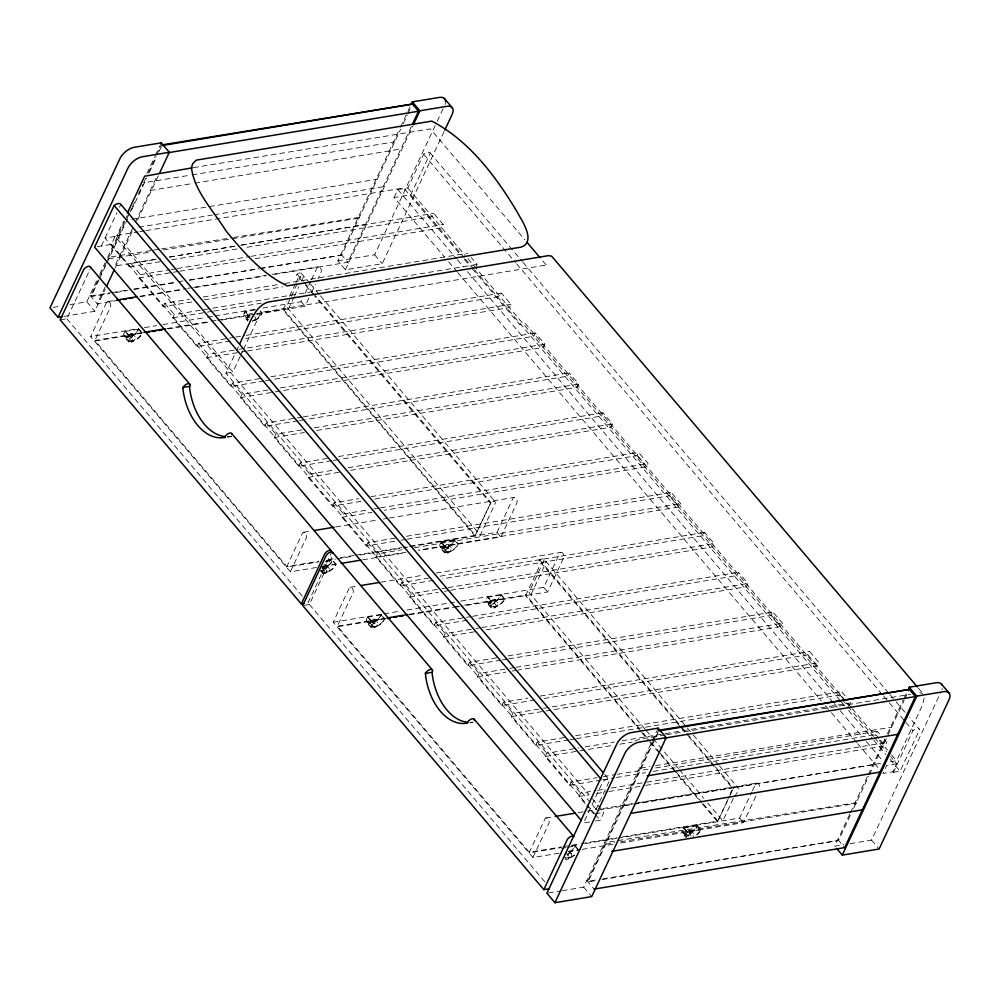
<?xml version="1.0" encoding="UTF-8"?>
<svg xmlns="http://www.w3.org/2000/svg" width="1000" height="1000" viewBox="0 0 1000 1000"><rect width="100%" height="100%" fill="white"/><g stroke="black" fill="none" stroke-linecap="round" stroke-linejoin="round"><path stroke-width="0.75" stroke-dasharray="5 3.75" d="M374.462 626.987C360.238 616.013 382.013 623.625 374.55 627.075A9.575 5.012 -40.3 0 1 369.988 623.713L371.337 620.837L367.675 616.525L366.325 619.412A9.575 5.012 -40.3 0 0 370.95 622.712A9.575 5.012 -40.3 0 0 379.7 617.2L381.05 614.312L384.7 618.625L383.35 621.5A9.575 5.012 -40.3 0 1 374.6 627.013L375.863 625.913M371.763 621.163L370.325 622.1M447.9 552.288C433.675 541.312 455.45 548.925 447.987 552.375A9.575 5.012 -40.3 0 1 443.425 549.012L444.775 546.138L441.112 541.838L439.762 544.712A9.575 5.012 -40.3 0 0 444.387 548.013A9.575 5.012 -40.3 0 0 453.137 542.5L454.487 539.612L458.137 543.925L456.788 546.8A9.575 5.012 -40.3 0 1 448.038 552.312L449.3 551.213M445.2 546.462L443.762 547.413M568.312 858.175L569.712 857.1L568.4 858.263L565 854.262M924.212 697.938L922.288 705.612L896.513 760.775L888.838 762.05M60.175 319.875L66.85 318.775L90.125 269.088M101.312 246.038L116.925 212.725M119.525 207.162L120.825 204.387M97.3 246.7L111.337 244.375L115.062 236.425L589.062 794.788L579.038 796.45L585.962 804.625M240.15 356.55L232.875 372.062L116.9 235.45L123.513 221.337M69.938 304.6L86.8 301.8L99.075 275.6M99.725 274.2L104.975 263.012M124.625 221.062L107.587 257.425L152.175 250.362M125.275 219.662L127.238 215.463M146.9 173.512L154.762 156.738M155.412 155.338L160 145.55M97.837 280.65L90.638 296.038L110.662 292.775M100.463 275.062L107.013 261.075M107.662 259.675L126.662 219.125M127.325 217.725L129.288 213.525M129.938 212.138L131.9 207.938M132.562 206.537L134.525 202.338M138.45 193.95L143.038 184.163M145.662 178.575L143.7 182.763L190.438 175.15M148.287 172.975L156.137 156.2M156.8 154.8L161.388 145M99.05 279.675L91.125 296.613L109.575 293.55M99.712 278.263L106.325 264.15M106.988 262.738L128.812 216.15M131.45 210.512L146.662 178.05M149.312 172.4L156.575 156.875M159.225 151.225L161.213 146.988M105.075 287L97.212 303.788L115.662 300.725M132.587 228.275L114.9 266.025L160.35 258.5M135.2 222.675L156.825 176.525M64.175 316.35L94.838 311.275L105.213 289.125M115.138 267.95L132.325 231.25M137.613 219.95L158.775 174.788M316.512 567.487L290.387 571.812L90.662 336.538L106.713 302.262A3.6 2.312 80.6 0 1 109.675 302.4A3.6 2.312 80.6 0 1 110.612 306.863L94.562 341.125L142.062 333.263M115.062 236.425L105.037 238.088L129.4 266.788L130.95 263.475L157.075 259.15M191.762 301.938L163.25 306.663L138.9 277.975L140.45 274.662L169.65 269.825M138.6 329.225L125.225 331.438L124.038 333.988A9.575 5.012 -40.3 0 0 128.663 337.287A9.575 5.012 -40.3 0 0 137.4 331.775L138.6 329.225L141.762 332.962L140.575 335.513A9.575 5.012 -40.3 0 1 131.825 341.025A9.575 5.012 -40.3 0 1 127.2 337.725L128.4 335.175L142.162 332.912L138.512 328.612L90.662 336.538M138.512 328.612L137.162 331.488A9.575 5.012 -40.3 0 1 128.412 337A9.575 5.012 -40.3 0 1 123.787 333.7L125.138 330.825L133.287 340.65L132.012 341.362L127.788 336.4L128.812 335.2L127.45 338.013A9.575 5.012 -40.3 0 0 132.062 341.312A9.575 5.012 -40.3 0 0 140.812 335.8L142.162 332.912M163.25 306.663L164.8 303.35L189.4 299.288M230.25 341.062L197.113 346.55L172.75 317.863L174.3 314.55L211.188 308.438M197.113 346.55L198.663 343.237L227.862 338.4M264.1 380.95L230.963 386.438L206.612 357.738L208.162 354.425L237.362 349.588M255.6 309.85L245.212 311.575L244.013 314.125A9.575 5.012 -40.3 0 0 250.113 317.05M254.713 314.275L248.375 315.3L247.175 317.85A9.575 5.012 -40.3 0 0 247.662 319.9M596.05 809.188L225.95 373.212L235.75 352.3M236.412 350.9L238.363 346.712M240.812 355.138L242.787 350.9M243.45 349.487L260.637 312.812L262.025 312.213L544.038 265.4L547.087 265.988L541.038 258.863M260.312 310.887L262.137 313.038L260.788 315.925A9.575 5.012 -40.3 0 1 252.037 321.438M230.963 386.438L232.512 383.125L261.725 378.288M297.962 420.825L264.825 426.312L240.463 397.625L242.013 394.312L271.225 389.475M296.188 275.4C296.962 273.65 301.613 271.288 301.537 274.513L286.45 306.725L480.337 535.112L495.425 502.912C495.65 499.95 491.438 501.725 490.525 503.212L474.988 536L283.05 309.9L283.363 309.237L475.3 535.337L403.275 547.275M288.4 309.012L293.65 297.812M294.3 296.413L298.888 286.613M301.512 281.012L303.488 276.812M262.787 308.025L301.212 301.663L302.5 298.913M305.062 293.438L310.837 281.1M311.488 279.725L317.262 267.387A3.6 2.312 80.6 0 1 320.225 267.525A3.6 2.312 80.6 0 1 321.163 271.988L317.95 278.837M257 314.225L305.113 306.25L308.962 298.025M311.525 292.55L315.375 284.325M444.125 131.5L382.212 263.675L345.412 269.762L337.863 260.875L399.812 128.625M400.475 127.212L410.4 106.037M260.225 268.6L341.7 255.113L400.65 129.25M403.275 123.65L407.212 115.262M407.863 113.863L411.138 106.875M264.825 426.312L266.375 423L295.575 418.162M411.325 126.625L347.788 262.275L272.462 274.762M345.412 269.762L412.65 126.225M331.812 460.712L298.675 466.2L274.325 437.5L275.875 434.2L302 429.862M394.075 197.55L397.8 189.6L407.825 187.938L423.612 154.238A6.125 3.212 -40.3 0 1 430.3 153.125L410.788 194.775L394.075 197.55L444.575 257.038M337.863 260.875L374.663 254.775L436.575 122.6M437.238 121.2L444.487 105.725M298.675 466.2L300.225 462.887L329.438 458.05M360.962 501.375L332.537 506.087L308.175 477.388L309.725 474.075L334.325 470M255.238 258.7L441.688 227.825L443.237 224.513L433.738 213.312L432.188 216.625L244.2 247.763M290.387 571.812L306.438 537.55A3.6 2.312 80.6 0 0 305.512 533.088A3.6 2.312 80.6 0 0 302.55 532.962L286.5 567.225L318.675 561.9M332.537 506.087L334.087 502.775L358.688 498.7M394.837 541.25L366.388 545.962L342.038 517.275L343.587 513.962L368.188 509.888M307.987 602.825L331.262 553.15M304.05 605.363L309.387 604.475L332.663 554.8M321.388 570.325A9.575 5.012 -40.3 0 0 326.637 572.337A9.575 5.012 -40.3 0 0 334.663 566.987L336.012 564.1L332.362 559.8L331.012 562.675A9.575 5.012 -40.3 0 1 322.262 568.188M321.15 570.037A9.575 5.012 -40.3 0 0 326.4 572.05A9.575 5.012 -40.3 0 0 334.412 566.7L335.613 564.15L332.45 560.413L331.25 562.962A9.575 5.012 -40.3 0 1 322.5 568.475M475.538 267.7L477.088 264.387L471.388 257.675M366.388 545.962L367.938 542.65L397.188 537.812M559.05 853.2L532.925 857.525L333.2 622.238L349.25 587.975A3.6 2.312 80.6 0 1 352.212 588.1A3.6 2.312 80.6 0 1 353.15 592.562L337.1 626.838L386.138 618.713M433.387 580.363L400.25 585.85L375.887 557.15L377.438 553.837L402.075 549.763M247.45 350.975L509.4 307.587L510.95 304.275L501.45 293.087L499.9 296.4L245.65 338.512M381.138 614.938L367.762 617.15L366.575 619.7A9.575 5.012 -40.3 0 0 371.188 623A9.575 5.012 -40.3 0 0 379.938 617.487L381.138 614.938L384.3 618.663L383.113 621.213A9.575 5.012 -40.3 0 1 374.363 626.725A9.575 5.012 -40.3 0 1 369.738 623.425L370.938 620.875L384.7 618.625M400.25 585.85L401.8 582.537L431 577.7M467.25 620.237L434.1 625.725L409.75 597.038L411.3 593.725L440.5 588.888M275.15 391.875L543.25 347.475L544.8 344.162L535.3 332.962L533.75 336.275L271.812 379.663M454.575 540.237L441.2 542.45L440.012 545A9.575 5.012 -40.3 0 0 444.625 548.3A9.575 5.012 -40.3 0 0 453.375 542.788L454.575 540.237L457.738 543.962L456.538 546.512A9.575 5.012 -40.3 0 1 447.8 552.025A9.575 5.012 -40.3 0 1 443.175 548.737L444.375 546.175L458.137 543.925M474.988 536L490.525 503.212L314.75 296.15M434.1 625.725L435.662 622.425L464.862 617.587M501.037 660.138L467.962 665.612L443.6 636.925L445.15 633.612L474.363 628.775M316.7 430.487L577.112 387.35L578.663 384.038L569.163 372.85L567.612 376.163L305.663 419.55M410.625 546.663L497.038 532.35L513.1 498.088A3.6 2.312 80.6 0 1 516.062 498.212A3.6 2.312 80.6 0 1 516.987 502.675L500.938 536.938L419.487 550.438M501.112 595.062L487.75 597.275L486.55 599.825A9.575 5.012 -40.3 0 0 491.175 603.125A9.575 5.012 -40.3 0 0 499.913 597.612L501.112 595.062L504.275 598.787L503.088 601.337A9.575 5.012 -40.3 0 1 494.338 606.85A9.575 5.012 -40.3 0 1 489.712 603.562L490.913 601.013L504.675 598.75L501.025 594.45L499.675 597.325A9.575 5.012 -40.3 0 1 490.925 602.837A9.575 5.012 -40.3 0 1 486.312 599.538L487.663 596.663L491.312 600.962L489.963 603.837A9.575 5.012 -40.3 0 0 494.575 607.137C501.763 604.388 480.163 595.538 494.525 607.2A9.575 5.012 -40.3 0 0 503.325 601.625L504.675 598.75M467.962 665.612L469.513 662.3L498.775 657.45M534.862 700.025L501.812 705.5L477.463 676.8L479.012 673.487L508.275 668.65M350.562 470.363L610.962 427.238L612.513 423.925L603.025 412.738L601.462 416.05L339.525 459.438M640.75 731.275L525.588 595.612L525.9 594.95L639.038 728.225M530.938 594.725L546.025 562.513M460.763 601.112L543.75 587.362L559.8 553.1A3.6 2.312 80.6 0 1 562.762 553.225A3.6 2.312 80.6 0 1 563.7 557.688L547.65 591.962L461.225 606.275M501.812 705.5L503.375 702.188L527.987 698.112M568.812 739.887L535.675 745.375L511.312 716.688L512.875 713.375L542.1 708.538M374.762 499.087L637 455.65L638.55 452.337L648.05 463.525L646.5 466.838L384.263 510.275M535.675 745.375L537.225 742.062L566.425 737.225M601.038 780.05L569.538 785.263L545.175 756.575L546.725 753.263L579 747.913M407.125 539.212L669.638 495.737L671.188 492.425L680.688 503.612L679.137 506.925L418.162 550.15M532.925 857.525L548.975 823.263A3.6 2.312 80.6 0 0 548.05 818.8A3.6 2.312 80.6 0 0 545.087 818.662L529.025 852.938L561.213 847.6M569.538 785.263L571.087 781.95L597.238 777.625M579.038 796.45L580.588 793.138L595.962 790.588M450.588 590.275L712.537 546.888L714.087 543.575L704.587 532.388L703.037 535.7L442.638 578.825M578.55 849.812L574.9 845.5L573.55 848.388A9.575 5.012 -40.3 0 1 567.812 852.9M577.362 848.925L574.987 846.125L573.787 848.675A9.575 5.012 -40.3 0 1 569.612 852.312M609.012 781.663L593.888 813.95L586.95 805.788M595.638 821L600.188 820.25L603.913 812.3L591.038 797.125M562.225 890.688L583.688 887.138L651.65 742.062M652.3 740.662L656.888 730.875M653.037 741.525L587.525 881.375L596.763 879.862M653.688 740.125L657.613 731.737M658.1 732.325L588.013 881.95L595.7 880.675M485.988 629.9L746.4 586.763L747.95 583.45L738.45 572.263L736.9 575.575L476.488 618.713M508.713 658.863L771.425 615.35L772.975 612.038L782.475 623.225L780.925 626.538L518.212 670.05M697.025 825.325L683.65 827.537L682.3 830.425A9.575 5.012 -40.3 0 0 686.925 833.725A9.575 5.012 -40.3 0 0 695.675 828.213L697.025 825.325L700.675 829.625L699.325 832.513A9.575 5.012 -40.3 0 1 696.663 835.088M697.113 825.95L683.737 828.162L682.55 830.713A9.575 5.012 -40.3 0 0 687.163 834.013A9.575 5.012 -40.3 0 0 695.913 828.5L697.113 825.95L700.275 829.675L699.075 832.225A9.575 5.012 -40.3 0 1 696.425 834.8M700.675 829.625L686.912 831.888L685.713 834.438A9.575 5.012 -40.3 0 0 686.2 836.5M702.375 803.863L717.525 821.712L729.4 796.363M730.037 794.987C731.538 784.837 744.963 783.6 734.025 797.013M733.363 798.413L722.875 820.825L707.712 802.975M544.062 698.5L807.95 654.788L809.5 651.475L819 662.663L817.45 665.975L552.025 709.95M617.913 838.213L739.575 818.062L751.775 792.013M752.425 790.65L755.638 783.787A3.6 2.312 80.6 0 1 758.6 783.925A3.6 2.312 80.6 0 1 759.525 788.388M620.525 843.012L743.475 822.65L756.312 795.238M576.512 738.612L839.987 694.975L841.538 691.663L846.287 697.25M653.2 771.4L875.662 734.55L877.212 731.237L880.062 734.6M849.762 814.175L834.75 846.2L843.95 844.675M850.425 812.763L867.613 776.062M868.275 774.65L884.8 739.362M887.45 733.713L903.312 699.837M903.975 698.425L906.625 692.788M601.85 879.65L838.587 840.438L851.038 813.875M853.65 808.275L868.725 776.112M869.375 774.712L904.1 700.6M904.75 699.2L908.688 690.812M645.825 785.387L885.163 745.75L886.712 742.438L883.863 739.075M896.675 763.8L886.65 765.462L882.925 773.413L892.95 771.75L896.675 763.8L890.625 756.675M892.95 771.75L893.438 772.325L912.95 730.675A6.125 3.212 -40.3 0 1 919.638 729.575L909.262 717.325M893.438 772.325L900.125 771.213L919.638 729.575M850.088 843.662L871.55 840.113L940.713 692.475M283.05 309.9L286.938 301.7M289.525 296.238L295.35 283.938M296 282.575L298.587 277.113L301.625 280.675M525.588 595.612L541.125 562.812L680.537 727.038M717.525 821.712L729.825 795.75M730.475 794.388L733.062 788.913L688.612 736.562M538.725 561.1L541.025 559.087L543.812 558.913L686.2 726.637M322.575 567.45L322.488 566.425M634.837 741.05L639 739.275L665.088 734.95M252.562 320.337L253.337 320.45L252.463 321.488M227.613 436.925L231.475 436.15M193.363 167.662L430.275 128.887L524.913 239.85M150.275 190.512L193.312 183.388M194.85 183.125L400.85 149M138.737 227.25L212.525 215.025M214.062 214.775L383.162 186.762M116.9 235.45L138.375 231.9M139.913 231.637L144.512 230.875M146.037 230.625L403.675 187.95L460.15 254.475M169.462 256.988L234.788 246.175M240.863 245.162L365.475 224.525M169.375 257.113L235.463 246.163M241.612 245.138L433.738 213.312M129.4 266.788L162.537 261.3M171.775 259.762L238.038 248.787M171.188 269.575L175.8 268.812M177.338 268.55L249.575 256.588M251.112 256.337L443.237 224.513M138.9 277.975L178.2 271.462M179.737 271.212L247.537 259.975M115.712 292.538L128.012 290.5M134.162 289.488L175.675 282.613M189.513 280.312L258.688 268.863M53.062 307.387L60.738 306.125M107.613 301.6L116.825 300.062M139.887 296.25L185.987 288.612M187.525 288.363L192.138 287.6M193.675 287.337L265.9 275.375M272.05 274.363L318.163 266.725M140.25 296.65L181.762 289.775M195.6 287.488L266.312 275.775M203.225 296.988L278.538 284.513M284.688 283.5L467.587 253.2M204.1 299.9L282.675 286.887M212.725 308.175L477.088 264.387M172.75 317.863L205.888 312.362M207.425 312.113L212.05 311.35M213.6 311.087L261.363 303.175M144.45 327.625L156.75 325.588M162.887 324.575L205.925 317.438M207.463 317.188L213.612 316.175M215.15 315.912L255.512 309.225M142.375 332.6L94.862 340.462L286.8 566.562L318.988 561.237M166.9 328.537L209.8 321.425M211.337 321.175L215.938 320.412M217.463 320.163L251.175 314.575M257.312 313.562L283.363 309.237M255.8 314.075L262.137 313.038M168.113 328.938L209.488 322.088M221.75 320.062L249.338 315.487M229.4 338.15L234.013 337.388M235.55 337.125L244.775 335.6M246.312 335.35L501.45 293.087M238.9 349.338L510.95 304.275M206.612 357.738L239.75 352.25M241.287 352L245.912 351.225M225.95 373.212L232.875 372.062M270.938 376.75L535.3 332.962M265.65 380.688L270.262 379.925M280.438 387.95L544.8 344.162M240.463 397.625L273.6 392.137M297.113 417.912L301.725 417.15M303.263 416.887L569.163 372.85M299.5 420.575L304.125 419.8M227.712 437.1L231.725 436.438M314.3 427.825L578.663 384.038M274.325 437.5L304.375 432.525M338.65 456.525L603.025 412.738M333.363 460.45L337.975 459.688M348.15 467.713L612.513 423.925M308.175 477.388L341.312 471.9M370.988 496.662L638.55 452.337M374.338 508.862L378.95 508.1M380.487 507.85L648.05 463.525M342.038 517.275L372 512.312M303.438 532.288L311.125 531.013M335.712 526.938L377.212 520.062M383.363 519.05L387.962 518.288M389.5 518.025L513.987 497.413M406.425 536.275L671.188 492.425M400.975 540.237L405.588 539.475M328.175 559.712L334.312 558.7M340.438 557.675L354.237 555.4M355.763 555.138L401.737 547.525M326.337 560.625L335.538 559.1M337.062 558.85L353.925 556.062M360.05 555.037L401.425 548.188M402.962 547.938L409.087 546.912M326.413 560.775L332.362 559.8M441.112 541.838L454.487 539.612M325.025 561.65L332.45 560.413M414.387 547.725L680.688 503.612M375.887 557.15L405.875 552.188M323.725 566.112L336.012 564.1M322.663 566.475L339.575 563.675M362.625 559.85L405.65 552.725M350.15 587.3L357.825 586.025M380.887 582.212L423.913 575.087M436.213 573.05L560.7 552.425M440.225 576.175L704.587 532.388M442.038 588.638L446.65 587.875M448.188 587.612L714.087 543.575M409.75 597.038L438.263 592.312M444.425 591.3L449.05 590.525M333.2 622.238L382.375 614.1M383.913 613.837L399.288 611.3M406.962 610.025L448.462 603.15M450 602.9L454.613 602.137M386.45 618.05L337.4 626.175L529.338 852.275L561.525 846.938M409.425 614.237L452.337 607.137M453.875 606.875L458.475 606.112M464.6 605.1L525.9 594.95M409.125 614.9L453.562 607.537M455.1 607.288L459.688 606.525M466.4 617.325L471.012 616.562M472.55 616.312L738.45 572.263M475.9 628.513L480.513 627.75M482.05 627.5L747.95 583.45M443.6 636.925L476.737 631.438M508.025 655.925L772.975 612.038M502.562 659.887L507.175 659.112M509.825 668.388L514.438 667.625M515.988 667.362L782.475 623.225M477.463 676.8L505.925 672.087M512.062 671.075L516.675 670.312M540.288 696.075L809.5 651.475M543.638 708.275L819 662.663M470.15 722.625L472.825 722.188M470.25 722.812L472.925 722.362M511.312 716.688L544.362 711.213M545.887 710.962L550.5 710.2M575.65 735.7L841.538 691.663M570.35 739.638L574.975 738.875M585.15 746.888L614.35 742.062M622.038 740.788L851.038 702.85L849.488 706.162L846.637 702.812M666.612 734.7L910.525 694.3M545.175 756.575L578.312 751.075M579.85 750.825L613.75 745.212M619.913 744.188L632.238 742.15M603.387 776.6L615.7 774.562M617.238 774.312L648 769.212M655.688 767.938L877.212 731.237M602.575 779.788L614.85 777.763M616.375 777.5L645.525 772.675M597.5 790.337L605.2 789.062M611.35 788.05L645.188 782.438M646.737 782.188L886.712 742.438M596.725 793.525L607.463 791.737M609 791.488L644.287 785.65M545.975 817.987L553.663 816.725M578.25 812.65L585.938 811.375M587.475 811.125L596.7 809.587M602.837 808.575L632.038 803.737M638.188 802.725L756.525 783.112M598.6 810.125L632.388 804.525M633.913 804.275L881.15 763.312M595.325 813.713L603.913 812.3M589.562 822L583.488 823.012L602.987 781.363A6.125 3.212 -40.3 0 1 609.412 779.912M563.05 846.688L579.913 843.888M581.45 843.637L616.688 837.8M622.825 836.787L717.837 821.05L702.675 803.2M571.938 845.825L579.6 844.55M585.737 843.538L616.375 838.462M571.925 846L574.9 845.5M561.613 848.337L566.075 847.6M567.562 847.35L574.987 846.125M568.15 851.525L578.15 849.85M568.275 851.663L580.575 849.638M582.112 849.375L614.388 844.038M548.425 892.975L560.688 890.95M191.962 174.9L394.762 141.838M131.75 219.262L376.825 179.3M359.387 217.35L233.65 237.45M108.812 258.85L149.412 252.237M163.212 249.988L230.7 238.988M232.237 238.738L359.875 217.925M112.2 292.525L127.6 290.012M133.763 289.012L176.887 281.975M178.425 281.725L183.05 280.975M189.213 279.962L258.525 268.663M260.062 268.412L341.7 255.113M640.588 768.1L649.562 766.637M655.537 765.662L891.65 727.163M622.65 805.562L633.125 803.863M634.612 803.612L873.725 764.638M856.275 802.688L604.475 842.75M605.7 844.188L614.675 842.725M620.65 841.75L856.762 803.25M602.925 878.863L838.587 840.438M153.713 250.113L159.863 249.137M161.4 248.9L232.113 237.7M919.737 692.775L922.788 693.363M133.325 340.2L131.938 341.275M691.012 835.95C689.575 829.712 682.75 831.838 688.787 836.038M495.838 606.038L494.45 607.112M490.3 602.238L491.7 601.163M686.3 833.112L687.7 832.038M127.788 336.4L129.188 335.325M327.175 571.388L325.775 572.463L327.175 571.388L323.038 566.512M918.4 688.188L922.438 692.938M430.025 152.787L522.3 261.512M523.05 262.362L889.3 693.838M890.05 694.688L895.375 700.987M896.112 701.838L905.487 712.9M423.612 154.238L515.612 262.613M516.625 263.812L882.625 694.95M883.637 696.137L904.862 721.15M905.875 722.337L912.95 730.675M807.95 654.788L817.45 665.975M875.662 734.55L879.463 739.038M880.413 740.15L885.163 745.75M851.125 707.312L525.4 323.612L519.65 324.562L471.25 267.538M852.138 708.5L875.337 735.825M879.362 740.575L887.438 750.088M891.462 754.837L896.513 760.775M637 455.65L646.5 466.838M839.987 694.975L842.837 698.325M771.425 615.35L780.925 626.538M669.638 495.737L679.137 506.925M407.825 187.938L465.062 255.362M467.938 258.75L841.2 698.45M842.212 699.638L873.475 736.475M874.488 737.663L886.587 751.925M410.788 194.775L464.375 257.9M465.387 259.088L473.475 268.625M474.487 269.812L840.475 700.95M841.488 702.138L844.525 705.713M848.562 710.475L872.825 739.062M873.838 740.25L885.975 754.538M890.013 759.312L900.125 771.213M464.188 259.225L470.238 266.35M397.8 189.6L456.388 258.612M457.388 259.8L463.45 266.938M467.488 271.7L833.125 702.4M834.137 703.587L839.188 709.538M840.188 710.738L862.412 736.912M866.45 741.663L882.613 760.7M448.612 261.8L456.7 271.312M457.713 272.5L821.312 700.837M825.362 705.588L830.413 711.538M831.413 712.738L856.663 742.475M857.675 743.662L878.888 768.65M374.663 254.775L382.212 263.675M871.55 840.113L879.1 849M340.962 254.25L348.512 263.137M837.862 839.575L844.675 847.613M301.275 273.212L309.35 282.725M310.363 283.913L319.45 294.625M320.462 295.812L495.163 501.6M687.2 727.825L692.25 733.775M693.263 734.963L718.512 764.712M719.525 765.9L737.7 787.312M297.188 274.262L303.25 281.4M304.262 282.587L312.337 292.113M313.35 293.3L491.075 502.663M539.725 559.975L680.1 725.325M681.1 726.513L686.15 732.463M687.163 733.65L733.612 788.363M305.663 285.438L313.738 294.962M681.538 728.225L687.6 735.362M301.212 301.663L305.113 306.25M497.038 532.35L500.938 536.938M543.75 587.362L547.65 591.962M739.575 818.062L743.475 822.65M645.088 729.2L528.987 592.425L544.075 560.225L543.812 558.913M646.1 730.387L652.163 737.525M653.162 738.713L678.425 768.462M679.438 769.65L703.675 798.213M643.075 732.987L650.15 741.325M651.162 742.513L659.237 752.025M660.25 753.225L675.4 771.062M676.413 772.262L701.675 802.013M641.762 732.463L648.825 740.788M649.837 741.975L701.363 802.675M260.163 311.225L261.737 313.087L260.55 315.637A9.575 5.012 -40.3 0 1 251.8 321.15M448.762 545A4.162 2.175 -40.3 0 1 444.9 550.462A4.162 2.175 -40.3 0 1 442.825 547.275A4.162 2.175 -40.3 0 1 448.762 545L451.2 547.875A4.162 2.175 -40.3 0 1 447.337 553.337A4.162 2.175 -40.3 0 1 445.262 550.15A4.162 2.175 -40.3 0 1 451.2 547.875M495.3 599.825A4.162 2.175 -40.3 0 1 491.438 605.288A4.162 2.175 -40.3 0 1 489.375 602.1A4.162 2.175 -40.3 0 1 495.3 599.825L497.738 602.7A4.162 2.175 -40.3 0 1 493.875 608.162A4.162 2.175 -40.3 0 1 491.812 604.975A4.162 2.175 -40.3 0 1 497.738 602.7M691.3 830.713L693.737 833.575M683.65 827.537L687.3 831.85L685.95 834.725A9.575 5.012 -40.3 0 0 686.45 836.775M245.212 311.575L248.375 315.3M441.2 542.45L444.375 546.175M487.75 597.275L490.913 601.013M683.737 828.162L686.912 831.888M246.238 319.275L247.862 321.188M442.238 550.163L444.663 553.025M488.775 604.987L491.213 607.85M684.775 835.863L686.388 837.775M604.625 774.312L609.675 780.263M130.95 263.475L140.45 274.662M164.8 303.35L174.3 314.55M198.663 343.237L208.162 354.425M232.512 383.125L242.013 394.312M266.375 423L275.875 434.2M300.225 462.887L309.725 474.075M334.087 502.775L343.587 513.962M367.938 542.65L377.438 553.837M401.8 582.537L411.3 593.725M435.662 622.425L445.15 633.612M469.513 662.3L479.012 673.487M503.375 702.188L512.875 713.375M537.225 742.062L546.725 753.263M571.087 781.95L580.588 793.138M111.337 244.375L586.05 803.587M587.062 804.775L594.138 813.1M595.138 814.3L600.188 820.25M132.787 333.988A4.162 2.175 -40.3 0 1 128.925 339.45A4.162 2.175 -40.3 0 1 126.862 336.262A4.162 2.175 -40.3 0 1 132.787 333.988L135.225 336.863A4.162 2.175 -40.3 0 1 131.363 342.325A4.162 2.175 -40.3 0 1 129.288 339.137A4.162 2.175 -40.3 0 1 135.225 336.863M375.325 619.7A4.162 2.175 -40.3 0 1 371.463 625.163A4.162 2.175 -40.3 0 1 369.4 621.975A4.162 2.175 -40.3 0 1 375.325 619.7L377.762 622.562A4.162 2.175 -40.3 0 1 373.9 628.025A4.162 2.175 -40.3 0 1 371.825 624.837A4.162 2.175 -40.3 0 1 377.762 622.562M326.637 565.175L329.075 568.05A4.162 2.175 -40.3 0 1 325.213 573.513A4.162 2.175 -40.3 0 1 323.137 570.325A4.162 2.175 -40.3 0 1 329.075 568.05M569.175 850.888L571.613 853.75M125.225 331.438L128.4 335.175M367.762 617.15L370.938 620.875M565.575 852.225L569.712 857.1M321.637 567.587L325.775 572.463M89.9 295.175L97.938 304.65M586.788 880.512L594.1 889.112M126.263 339.15L128.7 342.013M368.8 624.862L371.238 627.725M320.112 570.337L322.537 573.2M86.8 301.8L94.838 311.275M583.688 887.138L591.725 896.6M66.85 318.775L302.95 596.888M309.387 604.475L545.487 882.6M569.375 851.45A4.162 2.175 -40.3 0 1 567.1 855.3M568.938 853.45A4.162 2.175 -40.3 0 1 571.013 856.637A4.162 2.175 -40.3 0 1 565.075 858.913M567.15 854.488A4.162 2.175 -40.3 0 1 568.038 853.888M574.3 854.975A9.575 5.012 -40.3 0 1 564.763 857.375M574.538 855.263A9.575 5.012 -40.3 0 1 565 857.663M686.575 836.413A4.162 2.175 -40.3 0 1 685.8 832.438A4.162 2.175 -40.3 0 1 691.388 830.875A4.162 2.175 -40.3 0 1 687.438 836.175M687.8 835.85A4.162 2.175 -40.3 0 1 691.938 833.025A4.162 2.175 -40.3 0 1 693.9 834.837M693.625 835.638A4.162 2.175 -40.3 0 1 693.138 836.462M323.975 564.875A4.162 2.175 -40.3 0 1 326.525 567.238A4.162 2.175 -40.3 0 1 321.138 570.913M230.287 436.475A50.9 32.663 80.6 0 1 227.662 436.7M248.9 319.575A4.162 2.175 -40.3 0 1 246.562 316.812A4.162 2.175 -40.3 0 1 252.35 313.725M254.788 316.6A4.162 2.175 -40.3 0 1 252.25 322.013M247.913 320.188A9.575 5.012 -40.3 0 1 247.425 318.137L248.775 315.25L245.125 310.95L243.775 313.837A9.575 5.012 -40.3 0 0 249.862 316.762M445.387 103.188A13.025 6.825 -40.3 0 1 445.025 104.438M942.275 688.525A13.025 6.825 -40.3 0 1 941.912 689.775M247.75 316.25L249.163 315.45L247.75 316.25"/><path stroke-width="1.5" d="M58.038 317.362L127.85 168.325A13.025 6.825 -40.3 0 1 142.537 156.725L169.312 152.287L161.275 142.825L134.5 147.25A13.025 6.825 -40.3 0 0 119.812 158.85L50 307.9L58.038 317.362L62.638 316.6M602.6 771.925L120.825 204.387A6.125 3.212 -40.3 0 0 114.138 205.5L94.625 247.15L581.462 820.638M127.475 212.875L144.662 176.188L191.825 167.913M160.65 144.15L161.275 142.825M106.538 286.3L114.475 269.363M159.438 173.375L169.312 152.287M182.825 387.262L189.338 386.512M182.9 387.9L183.062 387.55A4.412 2.312 -40.3 0 1 187.963 383.688A4.412 2.312 -40.3 0 1 189.75 386.438L189.587 386.8M239.675 343.925L250.775 320.225C254.575 312.925 259.6 304.675 267.9 302.113L548.625 255.613L551.675 256.2L917.4 687M224.788 437.25L224.963 436.9A4.412 2.312 -40.3 0 1 228.938 433.288A4.412 2.312 -40.3 0 1 231.975 434.212M225.037 437.537L223.612 437.587A50.9 32.663 80.6 0 1 183.038 389.8L183.062 387.55M445.562 102.025A13.025 6.825 -40.3 0 0 439.113 97.45L412.337 101.888L411.712 103.212L419.263 112.112M412.638 123.837L418.537 111.25L167.963 152.75M413.312 124.812L419.888 110.787L446.662 106.35A13.025 6.825 -40.3 0 1 452.038 114.625L444.787 130.087M90.45 267.512A4.412 2.312 -40.3 0 0 87.413 266.588A4.412 2.312 -40.3 0 0 83.438 270.2L60.175 319.875L301.312 603.938L324.575 554.25A4.412 2.312 -40.3 0 1 329.025 550.487A4.412 2.312 -40.3 0 1 331.55 552.312M425.438 673.612L430.538 672.438M431.875 672.212L432.262 674.4A50.9 32.663 80.6 0 0 467.525 722.288M432.125 672.5L432.287 672.15A4.412 2.312 -40.3 0 0 430.5 669.388A4.412 2.312 -40.3 0 0 425.6 673.263M467.325 722.962L467.5 722.613A4.412 2.312 -40.3 0 1 471.938 718.838A4.412 2.312 -40.3 0 1 474.462 720.662M332.987 553.212A4.412 2.312 -40.3 0 0 329.95 552.3A4.412 2.312 -40.3 0 0 325.975 555.9L302.712 605.588L543.85 889.65L567.112 839.963A4.412 2.312 -40.3 0 1 570.612 836.562A4.412 2.312 -40.3 0 1 573.925 836.675L474.3 719.325M554.925 902.7L624.75 753.65A13.025 6.825 -40.3 0 1 639.425 742.062L666.2 737.625L658.162 728.15L631.388 732.588A13.025 6.825 -40.3 0 0 616.712 744.188L546.888 893.225L554.925 902.7L591.725 896.6L666.2 737.625M657.537 729.475L658.162 728.15M942.212 685.3A13.025 6.825 -40.3 0 0 936 682.788L909.225 687.225L908.6 688.55L916.162 697.438M842.3 855.1L916.775 696.112L943.55 691.688A13.025 6.825 -40.3 0 1 948.925 699.963L879.1 849L842.3 855.1L836.637 848.425M467.713 722.862L466.15 723.288A50.9 32.663 80.6 0 1 425.575 675.5L425.387 673.012M161.875 145.575L412.45 104.075L162.925 144.75M116.825 300.062L136.812 296.762M117.2 300.475L120.275 299.962M123.35 299.462L126.425 298.95M129.5 298.438L132.562 297.925M143.912 332.337L165.362 328.787M146.662 332.5L149.725 331.987M152.787 331.475L155.863 330.975M158.925 330.462L161.988 329.963M314.2 530.5L334.175 527.2M341.112 563.413L361.087 560.1M360.9 585.525L379.35 582.463M301.312 603.938L303.988 603.488M387.975 617.8L407.9 614.5M387.663 618.462L390.725 617.95M393.8 617.438L396.863 616.938M399.925 616.425L402.987 615.913M658.763 730.913L909.338 689.412L658.275 730.337M647.163 775.85L897.738 734.338M555.2 816.462L575.175 813.15M631.013 813.35L880.05 772.1M611.788 851.363L862.362 809.85M543.85 889.65L549.188 888.763M594.1 889.112L844.675 847.613L915.425 696.575L664.85 738.088L665.575 738.95M444.325 98.438L452.463 108.025M941.213 683.775L949.35 693.363M412.337 101.888L419.888 110.787M909.225 687.225L916.775 696.112M526.925 242.225L540.037 257.675M114.138 205.5L600.975 778.988M90.25 266.913L189.862 384.263M231.762 433.612L331.388 550.962M332.788 552.612L432.4 669.975M189.537 386.188L189.725 388.688A50.9 32.663 80.6 0 0 224.988 436.587M191.5 168.025C194.625 191.825 213.75 210.987 225.925 230.825C243.225 251.812 262.35 274.137 287.238 285.863L521.175 247.113C536.737 241.45 521.312 219.938 517.25 212.113C496.025 176.45 469.1 140.6 431.775 121.112L196.262 160.138L192.6 163.8L191.5 168.025"/></g></svg>
